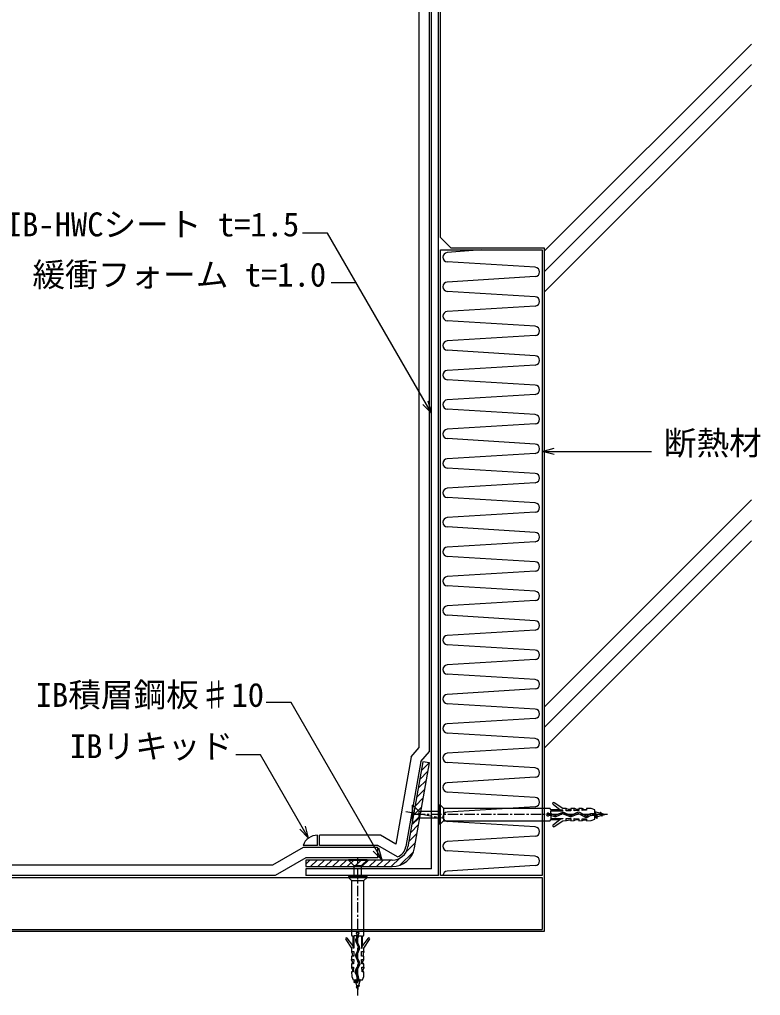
# Model space of a CAD drawing. Units: millimetres on the paper, with parts at other scales. Extents: x -210 to 1470, y -148 to 1040.
# Drawn here: x 560.8 to 918.1, y 136.1 to 607.1 of the extents above; entities that cross this region are included whole.
import ezdxf
from ezdxf.enums import TextEntityAlignment as Align

# ---------------------------------------------------------------- set-up
doc = ezdxf.new("R2010")
doc.units = ezdxf.units.MM
doc.linetypes.add('CHAIN1', pattern=[8, 5, -1, 1, -1])
for name, color, linetype in [('0-1_IBｼｰﾄ', 7, 'Continuous'), ('0-2_IBリキッド', 7, 'Continuous'), ('0-4_中心線', 1, 'CHAIN1'), ('0-7_寸法線', 7, 'Continuous'), ('0-8_文字', 5, 'Continuous'), ('0-9_断熱材', 4, 'Continuous'), ('0-A_構築線', 2, 'Continuous'), ('0-B_緩衝フォーム', 7, 'Continuous'), ('0-D_躯体', 7, 'Continuous'), ('0-F_部材(積層鋼板)', 4, 'Continuous'), ('1-0_部材(ﾋﾞｽ類)', 7, 'Continuous')]:
    doc.layers.add(name, color=color, linetype=linetype)
doc.styles.add('MS Gothic', font='')
doc.styles.get('MS Gothic').set_extended_font_data('MS Gothic')

msp = doc.modelspace()

# ---------------------------------------------------------------- linework, layer by layer
at = {"layer": '0-1_IBｼｰﾄ'}
for p, q in [((753.46, 255.721), (753.46, 665.327)), ((758.46, 253.901), (758.46, 663.329)), ((749.681, 251.217), (753.46, 255.721)), ((749.681, 251.217), (742.266, 209.165)), ((754.372, 249.029), (758.46, 253.901)), ((754.372, 249.029), (747.14, 208.011)), ((734.848, 213.447), (705.518, 213.447)), ((705.518, 208.447), (705.518, 213.447)), ((742.266, 209.165), (734.848, 213.447)), ((697.518, 207.447), (682.795, 198.947)), ((733.509, 207.447), (697.518, 207.447)), ((733.509, 208.447), (705.518, 208.447)), ((743.043, 202.942), (733.509, 208.447)), ((733.509, 202.447), (733.509, 207.447)), ((682.795, 198.947), (293.794, 198.947)), ((698.858, 202.447), (684.135, 193.947)), ((733.509, 202.447), (698.858, 202.447)), ((684.135, 193.947), (293.794, 193.947))]:
    msp.add_line(p, q, dxfattribs=at)
msp.add_arc((740.509, 209.18), 6.733, 292.11188, 350, dxfattribs=at)
at = {"layer": '0-2_IBリキッド'}
for q in [(704.518, 213.447), (697.518, 208.447)]:
    msp.add_line((704.518, 208.447), q, dxfattribs=at)
msp.add_arc((704.518, 206.047), 7.4, 90, 161.07536, dxfattribs=at)
at = {"layer": '0-4_中心線'}
for p, q in [((747.032, 224.938), (764.758, 221.812)), ((844.362, 223.375), (749.849, 223.375)), ((723.858, 136.073), (723.858, 202.447))]:
    msp.add_line(p, q, dxfattribs=at)
at = {"layer": '0-7_寸法線'}
for p, q in [((723.145, 480.005), (711.145, 480.005)), ((812.794, 398.702), (853.569, 398.702)), ((853.569, 398.702), (865.569, 398.702)), ((691.73, 277.472), (679.73, 277.472)), ((735.622, 201.447), (691.73, 277.472)), ((677.04, 252.212), (665.04, 252.212)), ((700.217, 212.069), (677.04, 252.212))]:
    msp.add_line(p, q, dxfattribs=at)
for points in [[(759.46, 417.105), (709.289, 504.005), (697.289, 504.005)], [(755.218, 421.347), (759.46, 417.105), (757.908, 422.9)], [(818.589, 397.149), (812.794, 398.702), (818.589, 400.255)], [(695.974, 216.311), (700.217, 212.069), (698.664, 217.864)], [(731.38, 205.69), (735.622, 201.447), (734.069, 207.243)]]:
    msp.add_lwpolyline(points, dxfattribs=at)
at = {"layer": '0-9_断熱材'}
for p, q in [((783.794, 495.947), (767.059, 494.647)), ((809.528, 487.539), (767.059, 490.14)), ((809.528, 483.033), (767.059, 480.432)), ((809.528, 473.325), (767.059, 475.925)), ((809.528, 468.818), (767.059, 466.217)), ((809.528, 459.11), (767.059, 461.711)), ((809.528, 454.603), (767.059, 452.003)), ((809.528, 444.895), (767.059, 447.496)), ((809.528, 440.388), (767.059, 437.788)), ((809.528, 430.681), (767.059, 433.281)), ((809.528, 426.174), (767.059, 423.573)), ((809.528, 416.466), (767.059, 419.066)), ((809.528, 411.959), (767.059, 409.358)), ((809.528, 402.251), (767.059, 404.852)), ((809.528, 397.744), (767.059, 395.144)), ((809.528, 388.036), (767.059, 390.637)), ((809.528, 383.529), (767.059, 380.929)), ((809.528, 373.822), (767.059, 376.422)), ((809.528, 369.315), (767.059, 366.714)), ((809.528, 359.607), (767.059, 362.207)), ((809.528, 355.1), (767.059, 352.5)), ((809.528, 345.392), (767.059, 347.993)), ((809.528, 340.885), (767.059, 338.285)), ((809.528, 331.177), (767.059, 333.778)), ((809.528, 326.671), (767.059, 324.07)), ((809.528, 316.963), (767.059, 319.563)), ((809.528, 312.456), (767.059, 309.855)), ((809.528, 302.748), (767.059, 305.348)), ((809.528, 298.241), (767.059, 295.641)), ((809.528, 288.533), (767.059, 291.134)), ((809.528, 284.026), (767.059, 281.426)), ((809.528, 274.318), (767.059, 276.919)), ((809.528, 269.812), (767.059, 267.211)), ((809.528, 260.104), (767.059, 262.704)), ((809.528, 255.597), (767.059, 252.996)), ((809.528, 245.889), (767.059, 248.489)), ((809.528, 241.382), (767.059, 238.782)), ((809.528, 231.674), (767.059, 234.275)), ((809.528, 227.167), (767.059, 224.567)), ((809.528, 217.46), (767.059, 220.06)), ((809.528, 212.953), (767.059, 210.352)), ((809.528, 203.245), (767.059, 205.845)), ((809.528, 198.738), (767.059, 196.137))]:
    msp.add_line(p, q, dxfattribs=at)
at = {"layer": '0-9_断熱材', "color": 7}
for p, q in [((812.794, 495.947), (812.794, 193.947)), ((812.794, 193.947), (763.794, 193.947))]:
    msp.add_line(p, q, dxfattribs=at)
at = {"layer": '0-9_断熱材', "color": 2}
for p, q in [((293.794, 192.947), (812.794, 192.947)), ((293.794, 167.947), (812.794, 167.947))]:
    msp.add_line(p, q, dxfattribs=at)
at = {"layer": '0-9_断熱材', "color": 7}
msp.add_lwpolyline([(763.794, 193.947), (763.794, 495.947), (812.794, 495.947)], dxfattribs=at)
at = {"layer": '0-9_断熱材'}
for centre, start, end in [((767.27, 492.393), 95.35135, 264.64865), ((809.317, 485.286), 275.35135, 84.64865), ((767.27, 478.179), 95.35135, 264.64865), ((809.317, 471.071), 275.35135, 84.64865), ((767.27, 463.964), 95.35135, 264.64865), ((809.317, 456.857), 275.35135, 84.64865), ((767.27, 449.749), 95.35135, 264.64865), ((809.317, 442.642), 275.35135, 84.64865), ((767.27, 435.534), 95.35135, 264.64865), ((809.317, 428.427), 275.35135, 84.64865), ((767.27, 421.32), 95.35135, 264.64865), ((809.317, 414.212), 275.35135, 84.64865), ((767.27, 407.105), 95.35135, 264.64865), ((809.317, 399.998), 275.35135, 84.64865), ((767.27, 392.89), 95.35135, 264.64865), ((809.317, 385.783), 275.35135, 84.64865), ((767.27, 378.676), 95.35135, 264.64865), ((809.317, 371.568), 275.35135, 84.64865), ((767.27, 364.461), 95.35135, 264.64865), ((809.317, 357.353), 275.35135, 84.64865), ((767.27, 350.246), 95.35135, 264.64865), ((809.317, 343.139), 275.35135, 84.64865), ((767.27, 336.031), 95.35135, 264.64865), ((809.317, 328.924), 275.35135, 84.64865), ((767.27, 321.817), 95.35135, 264.64865), ((809.317, 314.709), 275.35135, 84.64865), ((767.27, 307.602), 95.35135, 264.64865), ((809.317, 300.495), 275.35135, 84.64865), ((767.27, 293.387), 95.35135, 264.64865), ((809.317, 286.28), 275.35135, 84.64865), ((767.27, 279.172), 95.35135, 264.64865), ((809.317, 272.065), 275.35135, 84.64865), ((767.27, 264.958), 95.35135, 264.64865), ((809.317, 257.85), 275.35135, 84.64865), ((767.27, 250.743), 95.35135, 264.64865), ((809.317, 243.636), 275.35135, 84.64865), ((767.27, 236.528), 95.35135, 264.64865), ((809.317, 229.421), 275.35135, 84.64865), ((767.27, 222.313), 95.35135, 264.64865), ((809.317, 215.206), 275.35135, 84.64865), ((767.27, 208.099), 95.35135, 264.64865), ((809.317, 200.991), 275.35135, 84.64865), ((767.27, 193.884), 95.35135, 178.40216)]:
    msp.add_arc(centre, 2.263, start, end, dxfattribs=at)
at = {"layer": '0-A_構築線'}
msp.add_line((812.794, 192.947), (812.794, 167.947), dxfattribs=at)
at = {"layer": '0-B_緩衝フォーム'}
for p, q in [((759.46, 197.28), (759.46, 662.929)), ((762.794, 193.947), (762.794, 661.597)), ((759.46, 197.28), (698.858, 197.28)), ((698.858, 197.28), (698.858, 193.947)), ((762.794, 193.947), (698.858, 193.947))]:
    msp.add_line(p, q, dxfattribs=at)
at = {"layer": '0-D_躯体'}
for p, q in [((763.794, 501.947), (763.794, 661.197)), ((913.794, 595.266), (813.794, 495.266)), ((913.794, 585.367), (813.794, 485.367)), ((913.794, 575.467), (813.794, 475.467)), ((768.794, 496.947), (763.794, 501.947)), ((913.794, 375.293), (813.794, 275.293)), ((913.794, 365.393), (813.794, 265.393)), ((913.794, 355.494), (813.794, 255.494))]:
    msp.add_line(p, q, dxfattribs=at)
msp.add_lwpolyline([(768.794, 496.947), (813.794, 496.947), (813.794, 166.947), (293.794, 166.947)], dxfattribs=at)
at = {"layer": '0-F_部材(積層鋼板)'}
for p, q in [((754.619, 244.669), (758.288, 248.339)), ((753.862, 240.377), (757.766, 244.281)), ((752.348, 231.792), (756.252, 235.696)), ((753.105, 236.085), (757.009, 239.988)), ((751.591, 227.5), (755.495, 231.404)), ((750.078, 218.915), (753.982, 222.819)), ((749.321, 214.623), (753.225, 218.526)), ((748.564, 210.33), (752.468, 214.234)), ((747.346, 205.577), (751.711, 209.942)), ((744.26, 198.955), (750.74, 205.435)), ((698.858, 199.515), (700.79, 201.447)), ((701.159, 198.28), (704.326, 201.447)), ((704.694, 198.28), (707.861, 201.447)), ((708.23, 198.28), (711.397, 201.447)), ((711.765, 198.28), (714.932, 201.447)), ((715.301, 198.28), (718.468, 201.447)), ((718.837, 198.28), (722.003, 201.447)), ((722.372, 198.28), (725.539, 201.447)), ((725.908, 198.28), (729.074, 201.447)), ((729.443, 198.28), (732.61, 201.447)), ((732.979, 198.28), (736.145, 201.447)), ((736.514, 198.28), (739.681, 201.447)), ((740.05, 198.28), (744.129, 202.359))]:
    msp.add_line(p, q, dxfattribs=at)
at = {"layer": '0-F_部材(積層鋼板)', "color": 7}
for points in [[(751.243, 207.288), (758.476, 248.306), (755.357, 248.856), (748.124, 207.838)], [(740.509, 201.447), (698.858, 201.447), (698.858, 198.28), (740.509, 198.28)]]:
    msp.add_lwpolyline(points, dxfattribs=at)
at = {"layer": '0-F_部材(積層鋼板)'}
msp.add_lwpolyline([(750.835, 223.207), (751.736, 224.109), (754.738, 227.111)], dxfattribs=at)
at = {"layer": '0-F_部材(積層鋼板)', "color": 7}
for radius in [7.733, 10.9]:
    msp.add_arc((740.509, 209.18), radius, 270, 350, dxfattribs=at)
at = {"layer": '1-0_部材(ﾋﾞｽ類)'}
for p, q in [((750.533, 218.875), (750.533, 227.875)), ((763.794, 218.878), (763.794, 227.872)), ((763.794, 218.878), (763.794, 227.872)), ((765.309, 226.375), (765.309, 220.375)), ((753.363, 225.045), (753.363, 221.705)), ((753.777, 225.045), (763.192, 225.045)), ((763.192, 221.705), (753.777, 221.705)), ((817.012, 223.69), (816.202, 223.69)), ((816.202, 223.06), (817.012, 223.06)), ((817.012, 223.724), (816.221, 223.724)), ((816.221, 223.027), (817.012, 223.027)), ((817.308, 223.003), (818.758, 222.423)), ((817.322, 222.961), (818.747, 222.392)), ((819.005, 223.039), (817.554, 223.619)), ((818.993, 223.008), (817.565, 223.579)), ((822.262, 224.31), (819.31, 223.042)), ((822.276, 224.28), (819.323, 223.012)), ((819.599, 222.445), (822.507, 223.793)), ((819.613, 222.415), (822.521, 223.763)), ((821.797, 225.555), (821.538, 225.753)), ((822.98, 223.77), (826.178, 222.402)), ((822.993, 223.8), (826.191, 222.432)), ((826.399, 222.912), (823.233, 224.283)), ((826.412, 222.943), (823.246, 224.314)), ((829.794, 224.401), (826.773, 222.949)), ((829.801, 224.367), (826.787, 222.919)), ((827.045, 222.44), (830.109, 223.818)), ((827.058, 222.41), (830.123, 223.788)), ((830.692, 223.751), (833.615, 222.204)), ((830.709, 223.78), (833.63, 222.233)), ((833.908, 222.786), (830.939, 224.373)), ((833.923, 222.816), (830.955, 224.402)), ((835.784, 223.55), (834.466, 222.822)), ((835.8, 223.52), (834.482, 222.793)), ((834.749, 222.234), (836.116, 222.959)), ((834.764, 222.204), (836.132, 222.93)), ((836.489, 223.731), (836.489, 223.698)), ((838.192, 223.712), (836.489, 223.731)), ((836.489, 223.052), (836.489, 223.019)), ((836.489, 223.019), (838.192, 223.039)), ((838.192, 224.668), (839.597, 222.459)), ((838.192, 224.548), (839.243, 221.538)), ((838.192, 224.262), (839.143, 221.538)), ((838.192, 222.082), (838.513, 222.168)), ((840.654, 224.009), (841.307, 222.917)), ((840.969, 224.324), (841.54, 222.684)), ((841.069, 224.324), (841.64, 222.684)), ((841.251, 223.849), (841.778, 223.043)), ((821.797, 221.195), (821.538, 220.998)), ((719.358, 201.447), (728.358, 201.447)), ((725.528, 198.617), (722.188, 198.617)), ((722.188, 193.549), (722.188, 198.203)), ((725.528, 198.203), (725.528, 193.549)), ((719.36, 192.947), (728.355, 192.947)), ((719.36, 192.947), (728.355, 192.947)), ((726.858, 191.432), (720.858, 191.432)), ((723.509, 165.52), (723.509, 164.729)), ((723.542, 165.539), (723.542, 164.729)), ((724.173, 164.729), (724.173, 165.539)), ((724.206, 164.729), (724.206, 165.52)), ((721.678, 159.944), (721.48, 160.203)), ((723.443, 164.418), (722.874, 162.994)), ((722.897, 162.127), (724.245, 159.22)), ((723.485, 164.433), (722.905, 162.983)), ((722.927, 162.141), (724.275, 159.234)), ((723.49, 162.748), (724.061, 164.176)), ((724.762, 159.465), (723.494, 162.418)), ((723.521, 162.736), (724.102, 164.187)), ((724.792, 159.479), (723.525, 162.431)), ((726.037, 159.944), (726.235, 160.203)), ((724.252, 158.761), (722.884, 155.562)), ((724.283, 158.748), (722.915, 155.549)), ((723.395, 155.342), (724.766, 158.508)), ((723.425, 155.329), (724.796, 158.495)), ((724.234, 151.049), (722.686, 148.126)), ((724.262, 151.032), (722.716, 148.111)), ((722.892, 154.683), (724.271, 151.618)), ((722.922, 154.696), (724.301, 151.632)), ((723.269, 147.833), (724.855, 150.802)), ((723.298, 147.818), (724.885, 150.786)), ((724.849, 151.94), (723.401, 154.954)), ((724.883, 151.947), (723.431, 154.968)), ((722.687, 146.976), (723.412, 145.609)), ((722.716, 146.992), (723.442, 145.625)), ((724.003, 145.941), (723.275, 147.258)), ((724.032, 145.957), (723.304, 147.275)), ((725.031, 143.549), (722.02, 142.498)), ((724.744, 143.549), (722.02, 142.598)), ((722.565, 143.549), (722.651, 143.228)), ((725.151, 143.549), (722.941, 142.144)), ((723.535, 145.251), (723.501, 145.251)), ((723.501, 145.251), (723.521, 143.549)), ((724.214, 145.251), (724.181, 145.251)), ((724.194, 143.549), (724.214, 145.251)), ((724.806, 140.772), (723.166, 140.2)), ((724.806, 140.672), (723.166, 140.1)), ((724.491, 141.087), (723.399, 140.434)), ((724.331, 140.49), (723.526, 139.962))]:
    msp.add_line(p, q, dxfattribs=at)
for points in [[(753.07, 221.412), (750.533, 218.875), (750.233, 218.875), (750.233, 227.875), (750.533, 227.875), (753.07, 225.338)], [(765.25, 226.416), (763.794, 227.872), (763.192, 227.872), (763.192, 218.878), (763.794, 218.878), (765.25, 220.335)], [(816.846, 225.918), (816.8, 226.126), (816.764, 226.197), (816.764, 226.268), (816.729, 226.339), (816.729, 226.357), (765.392, 226.357)], [(818.073, 228.401), (821.538, 225.753), (817.049, 225.753)], [(818.605, 217.627), (822.803, 220.375), (824.403, 220.464), (824.403, 221.531), (826.625, 221.531), (826.625, 220.375), (828.243, 220.464), (828.243, 221.477), (830.448, 221.406), (830.448, 220.375), (832.065, 220.464), (832.065, 221.335), (834.288, 221.264), (834.288, 220.375), (836.428, 220.483), (838.192, 221.125), (838.192, 225.625), (836.428, 226.267), (834.288, 226.375), (834.288, 225.486), (832.065, 225.415), (832.065, 226.286), (830.448, 226.375), (830.448, 225.344), (828.243, 225.273), (828.243, 226.286), (826.625, 226.375), (826.625, 225.22), (824.403, 225.22), (824.403, 226.286), (822.803, 226.375), (818.605, 229.123)], [(824.403, 226.286), (824.652, 226.286), (825.416, 225.984), (826.625, 225.949)], [(830.448, 225.895), (829.239, 225.913), (828.439, 226.286), (828.243, 226.286)], [(832.065, 226.286), (832.243, 226.286), (833.079, 225.842), (834.288, 225.824)], [(816.941, 223.724), (816.941, 225.22), (822.803, 225.22), (822.803, 225.486), (822.05, 225.486)], [(816.941, 223.027), (816.941, 221.531), (822.803, 221.531), (822.803, 221.264), (822.05, 221.264)], [(838.192, 223.052), (837.215, 223.052), (837.215, 223.698), (838.192, 223.698)], [(838.192, 222.59), (838.513, 222.168), (839.143, 221.538), (839.243, 221.538), (839.597, 222.459), (841.307, 222.917), (841.54, 222.684), (841.64, 222.684), (841.778, 223.043), (843.018, 223.375), (841.251, 223.849), (841.069, 224.324), (840.969, 224.324), (840.654, 224.009), (838.192, 224.668)], [(765.392, 220.393), (816.729, 220.393), (816.729, 220.411), (816.764, 220.482), (816.764, 220.553), (816.8, 220.624), (816.846, 220.833)], [(817.049, 220.998), (821.538, 220.998), (818.073, 218.35)], [(824.403, 220.464), (824.652, 220.464), (825.416, 220.766), (826.625, 220.802)], [(830.448, 220.855), (829.239, 220.837), (828.439, 220.464), (828.243, 220.464)], [(832.065, 220.464), (832.243, 220.464), (833.079, 220.909), (834.288, 220.926)], [(721.895, 198.91), (719.358, 201.447), (719.358, 201.747), (728.358, 201.747), (728.358, 201.447), (725.821, 198.91)], [(726.898, 191.491), (728.355, 192.947), (728.355, 193.549), (719.36, 193.549), (719.36, 192.947), (720.817, 191.491)], [(720.876, 191.349), (720.876, 165.012), (720.893, 165.012), (720.964, 164.976), (721.036, 164.976), (721.107, 164.941), (721.315, 164.894)], [(726.4, 164.894), (726.609, 164.941), (726.68, 164.976), (726.751, 164.976), (726.822, 165.012), (726.84, 165.012), (726.84, 191.349)], [(718.109, 163.135), (720.858, 158.938), (720.947, 157.338), (722.013, 157.338), (722.013, 155.115), (720.858, 155.115), (720.947, 153.498), (721.96, 153.498), (721.889, 151.293), (720.858, 151.293), (720.947, 149.675), (721.818, 149.675), (721.747, 147.453), (720.858, 147.453), (720.966, 145.313), (721.608, 143.549), (726.108, 143.549), (726.75, 145.313), (726.858, 147.453), (725.969, 147.453), (725.898, 149.675), (726.769, 149.675), (726.858, 151.293), (725.826, 151.293), (725.755, 153.498), (726.769, 153.498), (726.858, 155.115), (725.702, 155.115), (725.702, 157.338), (726.769, 157.338), (726.858, 158.938), (729.606, 163.135)], [(721.48, 164.692), (721.48, 160.203), (718.832, 163.668)], [(723.509, 164.8), (722.013, 164.8), (722.013, 158.938), (721.747, 158.938), (721.747, 159.69)], [(724.206, 164.8), (725.702, 164.8), (725.702, 158.938), (725.969, 158.938), (725.969, 159.69)], [(728.883, 163.668), (726.235, 160.203), (726.235, 164.692)], [(720.947, 157.338), (720.947, 157.089), (721.249, 156.324), (721.284, 155.115)], [(726.769, 157.338), (726.769, 157.089), (726.466, 156.324), (726.431, 155.115)], [(721.338, 151.293), (721.32, 152.502), (720.947, 153.302), (720.947, 153.498)], [(726.378, 151.293), (726.395, 152.502), (726.769, 153.302), (726.769, 153.498)], [(720.947, 149.675), (720.947, 149.498), (721.391, 148.662), (721.409, 147.453)], [(726.769, 149.675), (726.769, 149.498), (726.324, 148.662), (726.306, 147.453)], [(723.072, 143.549), (722.651, 143.228), (722.02, 142.598), (722.02, 142.498), (722.941, 142.144), (723.399, 140.434), (723.166, 140.2), (723.166, 140.1), (723.526, 139.962), (723.858, 138.723), (724.331, 140.49), (724.806, 140.672), (724.806, 140.772), (724.491, 141.087), (725.151, 143.549)], [(723.535, 143.549), (723.535, 144.526), (724.181, 144.526), (724.181, 143.549)]]:
    msp.add_lwpolyline(points, dxfattribs=at)
for centre, radius, start, end in [((765.392, 226.557), 0.2, 225, 270), ((818.345, 228.757), 0.449, 54.60963, 232.61817), ((753.777, 226.045), 1, 225, 270), ((753.777, 220.705), 1, 90, 135), ((815.633, 223.375), 0.683, 30.64443, 329.35557), ((815.633, 223.375), 0.65, 28.99242, 331.00758), ((817.049, 225.959), 0.207, 191.62481, 270), ((817.012, 222.264), 1.46, 68.19323, 90), ((817.012, 222.264), 1.427, 67.19074, 90), ((817.012, 222.264), 0.796, 68.19323, 90), ((817.012, 222.264), 0.763, 65.97512, 90), ((819.153, 223.408), 1.095, 248.2146, 294.87271), ((819.153, 223.408), 1.062, 248.17187, 294.87271), ((819.153, 223.408), 0.431, 248.20137, 293.23665), ((819.153, 223.408), 0.398, 248.19323, 293.23665), ((822.05, 225.986), 0.5, 239.57286, 270), ((822.758, 223.187), 1.228, 66.58818, 113.8287), ((822.758, 223.187), 1.194, 66.58818, 113.8287), ((822.758, 223.251), 0.597, 66.84042, 114.87271), ((822.758, 223.251), 0.564, 66.84042, 114.87271), ((826.609, 223.408), 1.095, 246.84042, 294.22194), ((826.609, 223.408), 1.062, 246.84042, 294.22194), ((826.586, 223.338), 0.465, 246.27812, 295.66734), ((826.586, 223.338), 0.431, 246.27812, 295.66734), ((830.376, 223.32), 1.228, 61.85949, 118.27499), ((830.376, 223.32), 1.194, 61.85925, 118.78795), ((830.376, 223.284), 0.597, 56.07565, 116.59167), ((830.376, 223.284), 0.564, 55.90086, 116.66039), ((834.189, 223.289), 1.228, 242.09899, 297.95156), ((834.189, 223.289), 1.194, 242.09899, 297.95156), ((834.189, 223.313), 0.597, 241.87656, 299.41932), ((834.189, 223.313), 0.564, 241.87656, 299.43109), ((836.489, 222.272), 1.46, 90, 118.91198), ((836.489, 222.272), 1.427, 90, 118.91197), ((836.489, 222.256), 0.796, 90, 117.95156), ((836.489, 222.256), 0.763, 90, 117.95156), ((765.392, 220.193), 0.2, 90, 135), ((817.049, 220.791), 0.207, 90, 168.37519), ((818.345, 217.993), 0.449, 127.38183, 305.39037), ((822.05, 220.764), 0.5, 90, 120.42714), ((721.188, 198.203), 1, 0, 45), ((726.528, 198.203), 1, 135, 180), ((720.676, 191.349), 0.2, 0, 45), ((727.04, 191.349), 0.2, 135, 180), ((721.273, 164.692), 0.207, 360, 78.37519), ((723.858, 166.108), 0.683, 300.64443, 239.35557), ((723.858, 166.108), 0.65, 298.99242, 241.00758), ((726.442, 164.692), 0.207, 101.62481, 180), ((718.475, 163.395), 0.449, 37.38183, 215.39037), ((723.891, 162.588), 1.095, 158.2146, 204.87271), ((723.891, 162.588), 1.062, 158.17187, 204.87271), ((722.746, 164.729), 0.763, 335.97512, 0), ((723.891, 162.588), 0.431, 158.20137, 203.23665), ((722.746, 164.729), 0.796, 338.19323, 0), ((723.891, 162.588), 0.398, 158.19323, 203.23665), ((722.746, 164.729), 1.427, 337.19074, 360), ((722.746, 164.729), 1.46, 338.19323, 0), ((729.24, 163.395), 0.449, 324.60963, 142.61817), ((721.247, 159.69), 0.5, 0, 30.42714), ((723.891, 155.132), 1.095, 156.84042, 204.22194), ((723.891, 155.132), 1.062, 156.84042, 204.22194), ((723.734, 158.983), 0.564, 336.84042, 24.87271), ((723.734, 158.983), 0.597, 336.84042, 24.87271), ((723.669, 158.983), 1.194, 336.58818, 23.8287), ((723.669, 158.983), 1.228, 336.58818, 23.8287), ((726.469, 159.69), 0.5, 149.57286, 180), ((723.82, 155.155), 0.465, 156.27812, 205.66734), ((723.82, 155.155), 0.431, 156.27812, 205.66734), ((723.767, 151.365), 0.564, 325.90086, 26.66039), ((723.767, 151.365), 0.597, 326.07565, 26.59167), ((723.802, 151.365), 1.194, 331.85925, 28.78795), ((723.802, 151.365), 1.228, 331.85949, 28.27499), ((723.771, 147.552), 1.228, 152.09899, 207.95156), ((723.771, 147.552), 1.194, 152.09899, 207.95156), ((723.796, 147.552), 0.597, 151.87656, 209.41932), ((723.796, 147.552), 0.564, 151.87656, 209.43109), ((722.738, 145.251), 0.763, 0, 27.95156), ((722.738, 145.251), 0.796, 0, 27.95156), ((722.754, 145.251), 1.427, 0, 28.91197), ((722.754, 145.251), 1.46, 0, 28.91198)]:
    msp.add_arc(centre, radius, start, end, dxfattribs=at)

# ---------------------------------------------------------------- texts
at = {"layer": '0-8_文字', "color": 7, "style": 'MS Gothic'}
for s, p in [('サンタックIB-HWCシート t=1.5', (475.347, 499.009)), ('緩衝フォーム t=1.0', (566.99, 474.766)), ('断熱材', (871.511, 393.524)), ('IB積層鋼板♯10', (568.529, 271.928)), ('IBリキッド', (585.027, 247.155))]:
    msp.add_text(s, height=11.55, dxfattribs=at).set_placement(p, align=Align.BOTTOM_LEFT)

doc.saveas('drawing.dxf')
